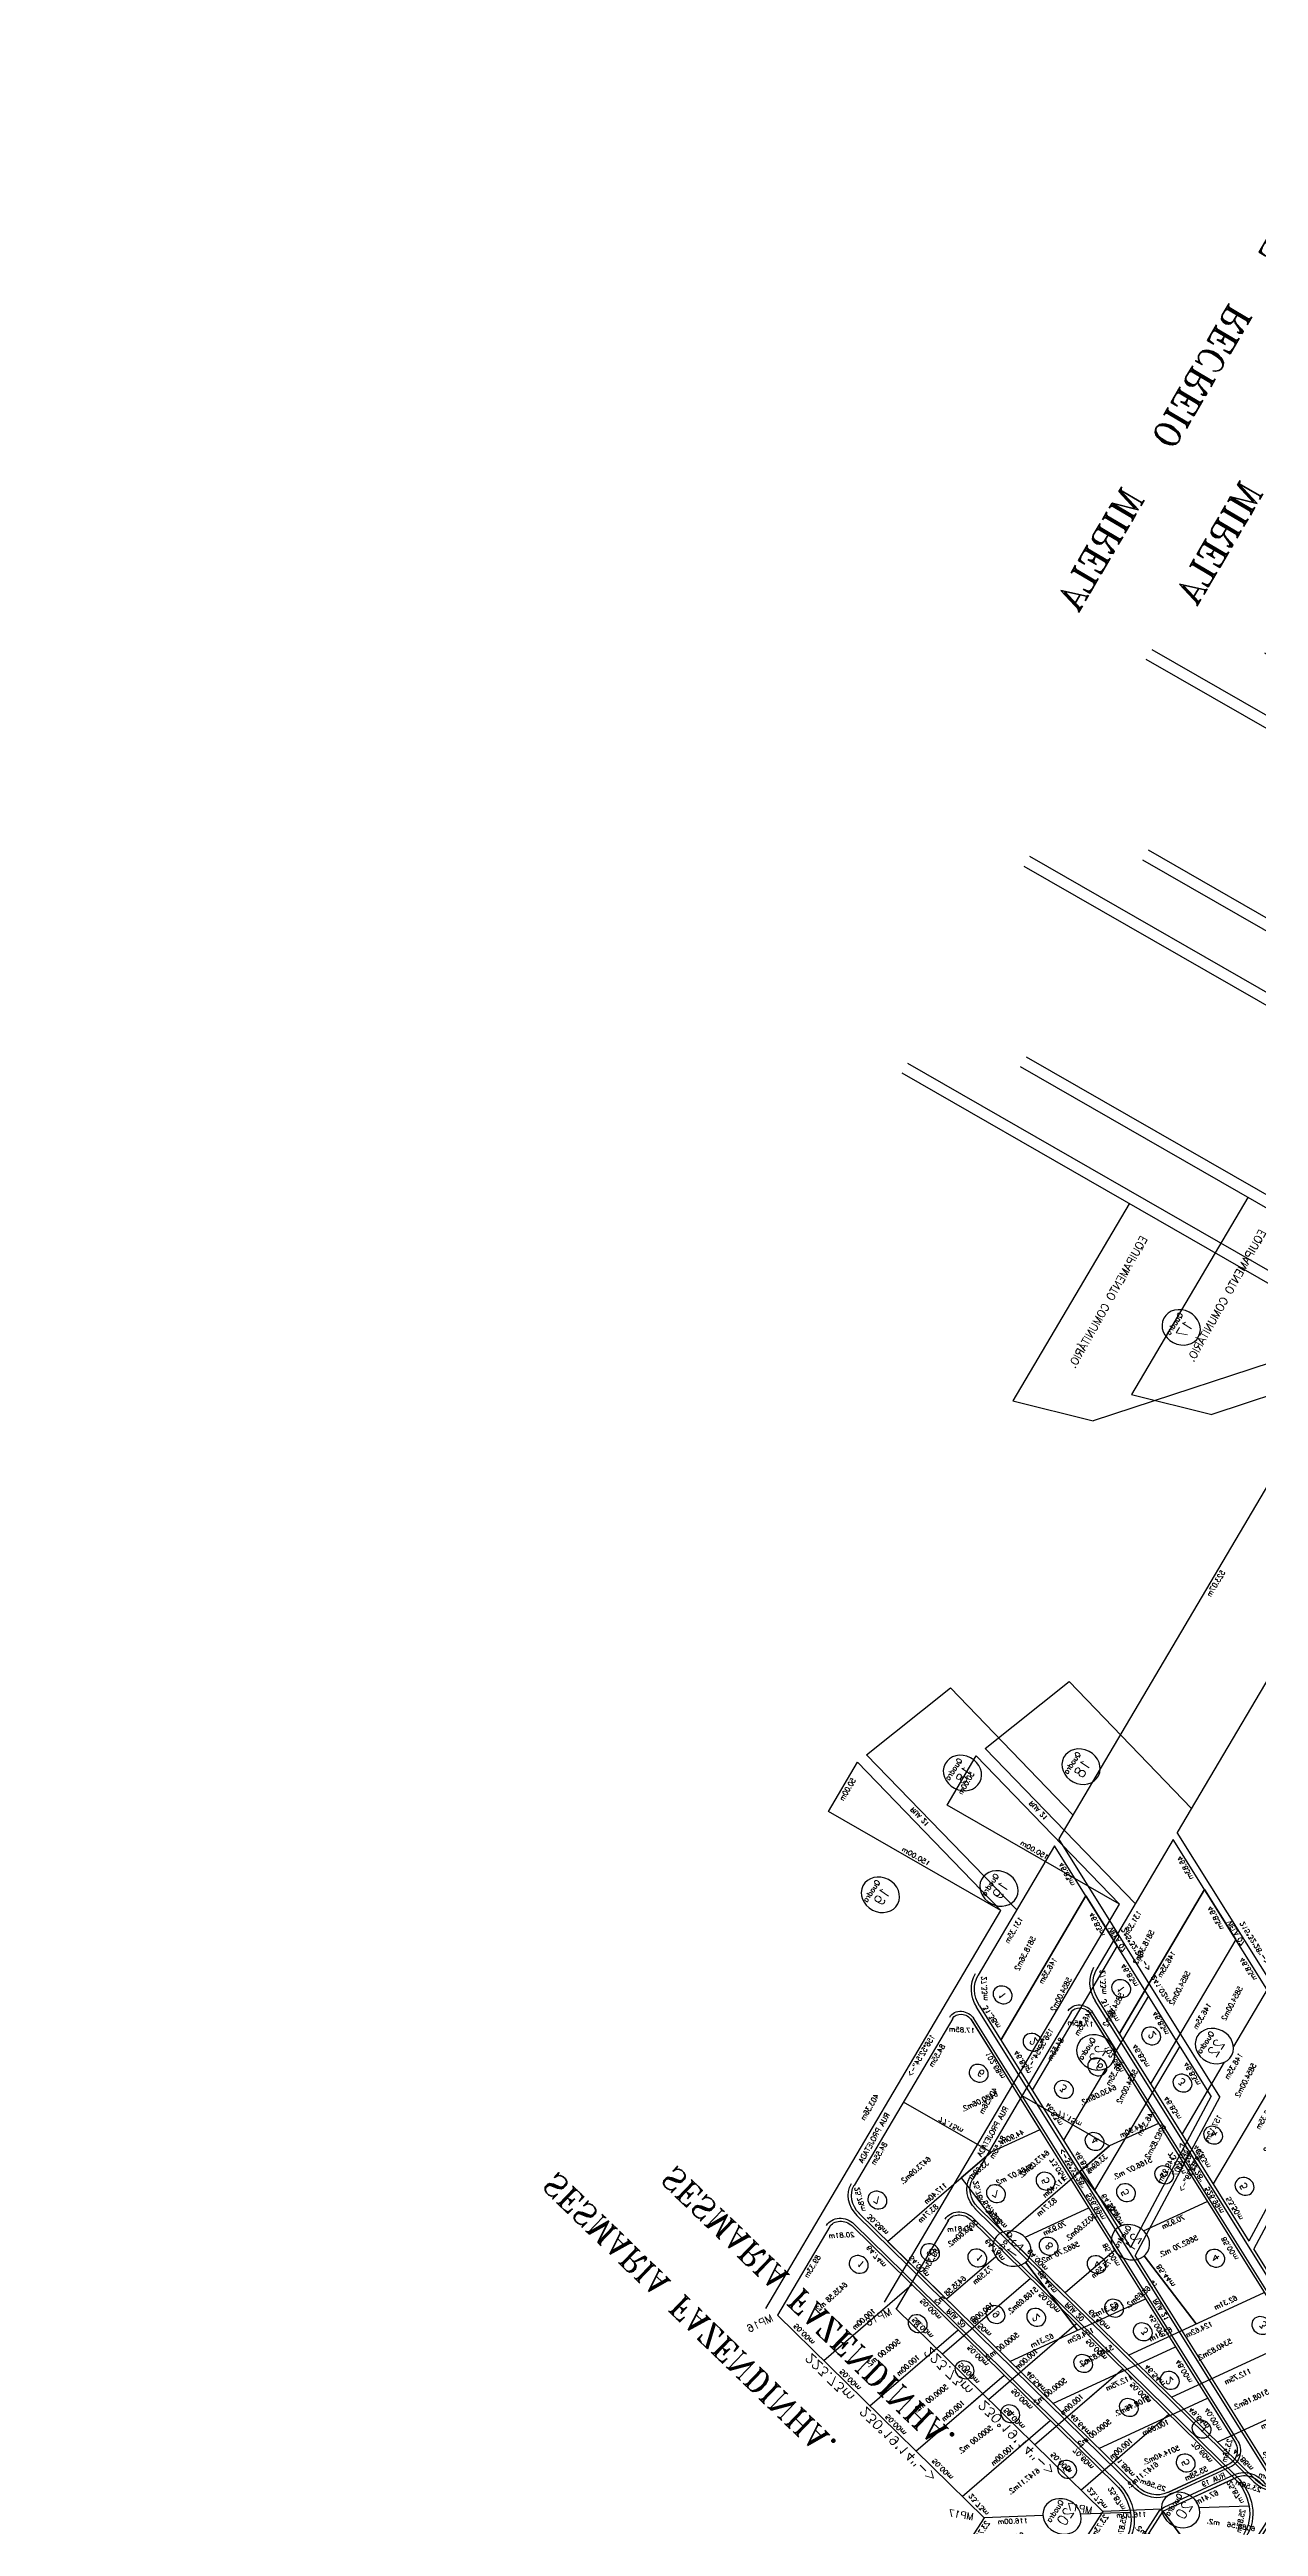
# Model space of a CAD drawing. Extents: x -23785941 to 8798891, y -8418521 to 21897894.
# Drawn here: x 2892797 to 3147011, y 4804514 to 5325285 of the extents above; entities that cross this region are included whole.
import ezdxf
from ezdxf.enums import TextEntityAlignment as Align

# ---------------------------------------------------------------- set-up
doc = ezdxf.new("R2010")
doc.units = 0
doc.header["$MEASUREMENT"] = 0
doc.header["$PDMODE"] = 34
doc.header["$PDSIZE"] = 1
doc.layers.get('0').update_dxf_attribs({"linetype": 'CONTINUOUS'})
for name, color, linetype in [('CALCADA', 3, 'CONTINUOUS'), ('LT', 6, 'CONTINUOUS'), ('REG60_100', 2, 'CONTINUOUS'), ('RUA', 1, 'CONTINUOUS'), ('TER_POLI', 5, 'CONTINUOUS'), ('VIEWPORT', 7, 'CONTINUOUS')]:
    doc.layers.add(name, color=color, linetype=linetype)
doc.styles.add('10MM', font='romans.shx', dxfattribs={"height": 40})
doc.styles.add('1_5MM', font='romans.shx', dxfattribs={"height": 6})
doc.styles.add('1MM', font='romans.shx', dxfattribs={"height": 4})
doc.styles.add('2MM', font='romans.shx', dxfattribs={"height": 8})
doc.styles.add('5MM', font='romans.shx', dxfattribs={"height": 20})

# ---------------------------------------------------------------- blocks, each defined once
blk = doc.blocks.new('A$C3D774E76')
for p, q in [((-24836.9, -1870.9), (-24855.2, -1471.3)), ((-24826.9, -1870.5), (-24845.2, -1470.9)), ((-25256.9, -1880.1), (-25274.7, -1490.5)), ((-25246.9, -1879.6), (-25264.7, -1490)), ((-25047.1, -1870.5), (-25064.9, -1480.9)), ((-25037.2, -1870.1), (-25054.9, -1480.5)), ((-24836, -1670.7), (-24636.2, -1661.6)), ((-24636.2, -1661.6), (-24653.4, -1722.9)), ((-24302.7, -1687.5), (-24388.6, -1720.6)), ((-24243.2, -1843.8), (-24302.7, -1687.5)), ((-24243.4, -1681.7), (-24293.4, -1684)), ((-24236.5, -1833.3), (-24293.4, -1684)), ((-24236.5, -1833.3), (-24243.4, -1681.7)), ((-24826.9, -1870.5), (-24653.4, -1722.9)), ((-24339.5, -1848.2), (-24388.6, -1720.6)), ((-23832.9, -1814.9), (-24236.5, -1833.3)), ((-24180.7, -2047.1), (-24315.4, -1847.1)), ((-24308.3, -1846.8), (-24177, -1840.8)), ((-24177.5, -2041.1), (-24308.3, -1846.8)), ((-24048.6, -1834.9), (-24048.6, -1834.9)), ((-24048.6, -1834.9), (-24048.6, -1834.9)), ((-24048.6, -1834.9), (-24045, -1912)), ((-23944.3, -1844.2), (-23845, -2129.9)), ((-23931.7, -1844), (-23838, -2113.5)), ((-24153.9, -1852.4), (-24027.5, -2039.9)), ((-24139.8, -1851.7), (-24082.3, -1937.1)), ((-24139.7, -1851.9), (-23919.7, -2178.6)), ((-24139.7, -1851.9), (-24119.1, -1882.4)), ((-24282.2, -1885.6), (-24136, -1879)), ((-24136, -1879), (-24282.2, -1885.6)), ((-24282.2, -1885.6), (-24256, -1924.5)), ((-23934.1, -1873.5), (-24013.2, -1900.9)), ((-23912.1, -1936.8), (-23934.1, -1873.5)), ((-23816, -1872.3), (-23910.4, -1905.1)), ((-24013.2, -1900.9), (-24045, -1912)), ((-24045, -1912), (-24013.2, -1900.9)), ((-24013.2, -1900.9), (-23987.9, -1948.1)), ((-24256, -1924.5), (-24109.8, -1917.8)), ((-24256, -1924.5), (-24109.8, -1917.8)), ((-24082.3, -1937.1), (-24045, -1912)), ((-23799.5, -1919.5), (-23894, -1952.4)), ((-23966, -1952.2), (-23913.1, -1933.9)), ((-24229.9, -1963.3), (-24172.1, -1960.7)), ((-24156.3, -1960), (-24083.7, -1956.7)), ((-23993, -1965), (-24041.5, -1997.7)), ((-23993, -1965), (-24041.5, -1997.7)), ((-23942.2, -2033.3), (-23973.9, -1974.2)), ((-23973.9, -1974.2), (-23942.2, -2033.3)), ((-23783.1, -1966.7), (-23877.6, -1999.6)), ((-24203.7, -2002.2), (-24057.5, -1995.5)), ((-23890.6, -1998.6), (-23994, -2068.2)), ((-23842.4, -1987.3), (-23877.6, -1999.6)), ((-23766.7, -2014), (-23861.1, -2046.8)), ((-24177.5, -2041.1), (-24027.5, -2039.9)), ((-23784.4, -2075.4), (-23758.9, -2036.4)), ((-24180.7, -2047.1), (-24023.5, -2045.9)), ((-23888.4, -2246.5), (-24023.5, -2045.9)), ((-23875.3, -2042.5), (-23968.9, -2105.5)), ((-23859, -2089.4), (-23942.1, -2145.3)), ((-23822.3, -2133.5), (-23800.7, -2100.4)), ((-23845.3, -2129), (-23845.2, -2129)), ((-23943.7, -2142.9), (-23919.7, -2178.6)), ((-23943.7, -2142.9), (-23919.7, -2178.6)), ((-23852.8, -2151.6), (-23898.9, -2182.6)), ((-23898.9, -2182.6), (-23852.8, -2151.6)), ((-23852.8, -2151.6), (-23852.8, -2151.6)), ((-23836.3, -2154.9), (-23710.5, -2144.9)), ((-23836.3, -2154.9), (-23892.4, -2192.7)), ((-23892.4, -2192.7), (-23838.4, -2156.4)), ((-23836.3, -2154.9), (-23796.1, -2227.5)), ((-23796.1, -2227.5), (-23836.1, -2155.2)), ((-23796.1, -2227.5), (-23836.1, -2155.2))]:
    blk.add_line(p, q)
at = {"color": 5}
for centre in [(-24761.3, -1749.4), (-24199.8, -1746.3), (-24327.4, -1758.8), (-24164.8, -1947.6), (-23978.8, -1960.1), (-23791.6, -2088.6)]:
    blk.add_circle(centre, 15, dxfattribs=at)
for centre in [(-23962, -1852), (-24171.7, -1864.3), (-24101.3, -1875.8), (-23904.6, -1862.1), (-24147.1, -1901.3), (-23942.6, -1906.2), (-23882.5, -1922.9), (-24123.2, -1939.1), (-24044.7, -1959.1), (-23921.1, -1972.3), (-23865.7, -1970.9), (-24095.3, -1978.2), (-24068.3, -2017.5), (-24000.7, -2023.1), (-23850.1, -2017.3), (-23967.3, -2078), (-23830.1, -2075.4), (-23940.6, -2113.4), (-23915.7, -2152.1)]:
    blk.add_circle(centre, 7.5)
for centre, radius, start, end in [((-23921.1, -1840.3), 11.2, 92.6137, 199.1748), ((-24175.9, -1867.5), 26.7, 33.9703, 92.6137), ((-24132.6, -1847.2), 8.43, 92.6161, 213.972), ((-23863.6, -2135.4), 19.5, 303.9542, 19.1748), ((-23907.3, -2170.2), 15, 213.9542, 303.9542), ((-23907.3, -2170.2), 15, 213.9542, 303.9542), ((-23884.1, -2205.1), 15, 123.9537, 213.9542), ((-23884.1, -2205.1), 15, 123.9537, 213.9542)]:
    blk.add_arc(centre, radius, start, end)
at = {"color": 0}
blk.add_arc((-23800.8, -2100.6), 39.3, 199.1748, 274.5561, dxfattribs=at)
for p in [(-23963.9, -1831.1), (-23922.1, -1829.2), (-23832.5, -1825.1), (-24177.1, -1840.8), (-24133.3, -1838.8), (-23944.2, -1844.6), (-23931.7, -1844), (-24153.8, -1852.6), (-24139.7, -1851.9), (-23758.9, -2036.4), (-23838, -2113.5)]:
    blk.add_point(p)
at = {"layer": 'CALCADA'}
for p, q in [((-23887.4, -2243.5), (-24151.7, -1851)), ((-23942.1, -1842.9), (-23842.7, -2128.9)), ((-23934, -1844.8), (-23840.3, -2114.3)), ((-23921.8, -2179.9), (-24141.7, -1853.3)), ((-23897.5, -2184.7), (-23851.4, -2153.6)), ((-23833.8, -2152.2), (-23710.7, -2142.4)), ((-23893.8, -2190.6), (-23839.8, -2154.3))]:
    blk.add_line(p, q, dxfattribs=at)
for centre, radius, start, end in [((-23963.2, -1851.2), 22.6, 19.1748, 92.6113), ((-23963.2, -1851.2), 20.1, 19.1748, 92.6113), ((-23921.1, -1840.3), 13.7, 92.6137, 199.1748), ((-24175.9, -1867.5), 29.2, 33.9703, 92.6137), ((-24132.6, -1847.2), 10.9, 92.6161, 213.972), ((-23800.8, -2100.6), 41.8, 199.1748, 274.5561), ((-23863.6, -2135.4), 22, 303.9542, 19.1748), ((-23832.9, -2164.7), 12.5, 94.5548, 123.9537), ((-23907.3, -2170.2), 17.5, 213.9542, 303.9542), ((-23884.1, -2205.1), 17.5, 123.9537, 213.9542)]:
    blk.add_arc(centre, radius, start, end, dxfattribs=at)
at = {"layer": 'RUA'}
blk.add_line((-23922.1, -1829.2), (-23921.6, -1829.1), dxfattribs=at)
at = {"layer": 'TER_POLI'}
for p, q in [((-24133.3, -1838.8), (-23963.9, -1831.1)), ((-23922.1, -1829.2), (-23832.5, -1825.1)), ((-23832.4, -1825.1), (-23758.9, -2036.4)), ((-24839.2, -1871), (-24315.4, -1847.1)), ((-23758.9, -2036.4), (-22256.1, -1916.7))]:
    blk.add_line(p, q, dxfattribs=at)
at = {"layer": 'VIEWPORT'}
for p in [(-23845, -2129.9), (-23852.8, -2151.6), (-23919.7, -2178.6), (-23897.5, -2184.7), (-23892.4, -2192.7)]:
    blk.add_point(p, dxfattribs=at)
at = {"color": 1, "style": '1MM'}
for s, rotation, p in [('156%%d52\'54"->', 2.6137, (-24091.8, -1830.5)), ('<-35%%d32\'28"  526.99m', 304.5579, (-24056.9, -1985.2))]:
    blk.add_text(s, height=4, rotation=rotation, dxfattribs=at).set_placement(p, align=Align.MIDDLE)
at = {"attachment_point": 1}
for s, insert, char_height, width, rotation, style in [('\\Fromant.shx;LOTEAMENTO SÍTIOS   DE   RECREIO   MIRELA', (-26042, -1440.5), 20, 1839.209, 2.4651, '10MM'), ('\\Fromant.shx;SESMARIA FAZENDINHA.', (-23835.7, -1619.8), 20, 524.372, 288.7584, '5MM'), ('7', (-23959.5, -1849.2), 6, 5.989, 280.483, '1_5MM'), ('1', (-24169.3, -1861), 6, 7.985, 297.0121, '1_5MM'), ('1', (-23903.3, -1860.7), 6, 7.985, 283.2107, '1_5MM'), ('6', (-24099.9, -1874.4), 6, 7.985, 283.2107, '1_5MM'), ('2', (-24146.2, -1898.4), 6, 5.989, 295.2866, '1_5MM'), ('8', (-23941.1, -1903.3), 6, 7.32, 293.2496, '1_5MM'), ('VIELA 07', (-24265.7, -1912.3), 4, 603.212, 304.8614, '1MM'), ('2', (-23879.7, -1919.9), 6, 5.989, 287.9758, '1_5MM'), ('3', (-24121.5, -1935.4), 6, 5.323, 284.6554, '1_5MM'), ('5', (-24043.8, -1955.5), 6, 5.989, 307.2444, '1_5MM'), ('4', (-24095.3, -1974.6), 6, 5.989, 304.6966, '1_5MM'), ('9', (-23919.5, -1969.8), 6, 4.658, 292.5131, '1_5MM'), ('3', (-23864.9, -1969), 6, 5.323, 289.8365, '1_5MM'), ('5', (-24066.6, -2013.5), 6, 5.989, 303.1371, '1_5MM'), ('4', (-23849.2, -2014), 6, 5.989, 299.4921, '1_5MM'), ('4', (-23999.8, -2019.8), 6, 5.989, 299.4921, '1_5MM'), ('3', (-23966.5, -2076), 6, 5.323, 289.8365, '1_5MM'), ('5', (-23829.2, -2071.7), 6, 5.989, 307.2444, '1_5MM'), ('2', (-23937.8, -2110.4), 6, 5.989, 287.9758, '1_5MM'), ('1', (-23914.3, -2150.7), 6, 7.985, 283.2107, '1_5MM')]:
    blk.add_mtext(s, dxfattribs=dict(at, insert=insert, char_height=char_height, width=width, rotation=rotation, style=style))
at = {"color": 1, "char_height": 4, "attachment_point": 1, "rotation": 5.0339, "style": '1MM'}
for insert in [(-24210.2, -1737.9), (-24772.4, -1742.4), (-24337.8, -1750.4), (-24175.2, -1939.2), (-23991.2, -1951.7), (-23803.9, -2080.9)]:
    blk.add_mtext('Quadra', dxfattribs=dict(at, insert=insert))
at = {"color": 1, "attachment_point": 1}
for s, insert, char_height, width, rotation, style in [('17', (-24769.5, -1749.2), 8, 20.682, 5.0339, '2MM'), ('18', (-24334.9, -1757.2), 8, 20.682, 5.0339, '2MM'), ('19', (-24207.4, -1744.7), 8, 20.682, 5.0339, '2MM'), ('MP16', (-23830.6, -1820), 6, 114.422, 32.602, '1_5MM'), ('22', (-24172.3, -1946), 8, 20.682, 5.0339, '2MM'), ('21', (-23988.3, -1958.5), 8, 20.682, 5.0339, '2MM'), ('MP17', (-23758.3, -2028.1), 6, 197.378, 69.4954, '1_5MM'), ('20', (-23801.1, -2087.6), 8, 20.682, 5.0339, '2MM')]:
    blk.add_mtext(s, dxfattribs=dict(at, insert=insert, char_height=char_height, width=width, rotation=rotation, style=style))
at = {"insert": (-24127.8, -2042.1), "char_height": 4, "width": 603.212, "attachment_point": 1, "style": '1MM'}
blk.add_mtext('VIELA 07', dxfattribs=at)
at = {"layer": 'LT', "insert": (-24816.6, -1689.5), "char_height": 6, "width": 664.18, "attachment_point": 1, "rotation": 1.4413, "style": '1_5MM'}
blk.add_mtext('\\Fromant.shx;EQUIPAMENTO COMUNITÁRIO.', dxfattribs=at)
at = {"layer": 'REG60_100', "style": '1MM'}
for s, rotation, p in [('50.00m', 2.6137, (-24268.2, -1686.8)), ('150.00m', 92.6137, (-24244, -1756.8)), ('403.36m', 2.6137, (-24031, -1813.9)), ('20.81m', 55.8942, (-23920.4, -1840.3)), ('89.33m', 2.622, (-23884.3, -1831.4)), ('131.35m', 2.6098, (-24226.5, -1848.9)), ('27.33m', 332.7821, (-24169.1, -1849.8)), ('17.85m', 63.354, (-24128.2, -1849.3)), ('84.55m', 2.6137, (-24098.1, -1841.2)), ('84.55m', 2.6137, (-23998.7, -1836.7)), ('25.78m', 320.6943, (-23955.4, -1840.1)), ('30.58m', 289.1748, (-23943.1, -1860.9)), ('50.00m', 290.3451, (-23828.4, -1849.9)), ('523.07m', 2.6136, (-24576.9, -1863.2)), ('46.83m', 308.1949, (-24291, -1865.2)), ('31.38m', 301.9783, (-24150.1, -1864.8)), ('77.15m', 271.6736, (-24050, -1875.2)), ('64.74m', 295.8264, (-23917.8, -1871.2)), ('146.35m', 2.6137, (-24208.9, -1886.3)), ('102.68m', 303.9542, (-24113.8, -1884.3)), ('117.40m', 19.1748, (-23990.9, -1889)), ('83.71m', 19.1748, (-23972.3, -1891)), ('100.00m', 19.1748, (-23864.5, -1884.9)), ('50.00m', 290.3451, (-23811.7, -1897.2)), ('46.83m', 308.1877, (-24264.4, -1903.4)), ('46.83m', 304.8939, (-24127.4, -1901.6)), ('33.69m', 19.1748, (-24026.7, -1909.8)), ('64.00m', 293.3637, (-23927.4, -1903.6)), ('146.35m', 2.6098, (-24183.2, -1928.7)), ('44.90m', 33.9515, (-24065.9, -1921.2)), ('64.79m', 299.5097, (-23999.5, -1933.6)), ('50.00m', 290.3451, (-23899, -1926.7)), ('100.00m', 19.1748, (-23846.5, -1931.1)), ('46.83m', 303.9542, (-24238.1, -1943.4)), ('46.83m', 303.9135, (-24099.9, -1941.3)), ('50.00m', 290.3451, (-23795.2, -1943.9)), ('73.05m', 303.0296, (-24058.9, -1963.8)), ('73.59m', 19.1748, (-23946.5, -1949.7)), ('68.50m', 288.9595, (-23906, -1966.4)), ('46.83m', 306.9326, (-24213.6, -1981.4)), ('146.35m', 2.6098, (-24157.1, -1967.6)), ('46.83m', 304.3785, (-24074.1, -1978.3)), ('70.93m', 33.9542, (-24012.1, -1981.9)), ('50.00m', 290.3451, (-23881.9, -1975.1)), ('100.00m', 19.1748, (-23829.5, -1977.7)), ('50.00m', 290.3451, (-23779.8, -1991.2)), ('85.44m', 298.9233, (-23967.1, -1996)), ('46.83m', 305.6514, (-24187.1, -2020.4)), ('146.35m', 2.6098, (-24130.9, -2006.4)), ('53.50m', 304.8233, (-24047, -2018.7)), ('85.00m', 303.9542, (-24014.1, -2029.7)), ('62.31m', 33.9542, (-23920, -2013.1)), ('46.54m', 292.8699, (-23885.5, -2023.7)), ('50.00m', 290.3451, (-23866.1, -2020.2)), ('23.73m', 294.3742, (-23766.9, -2028.1)), ('149.93m', 0.4345, (-24102.6, -2036.5)), ('62.31m', 33.9542, (-23970.7, -2045.8)), ('124.62m', 33.9542, (-23939.3, -2037.4)), ('100.00m', 19.1748, (-23815.2, -2026.6)), ('23.73m', 4.5548, (-23746.8, -2039.4)), ('116.00m', 56.9781, (-23768.1, -2057.2)), ('45.00m', 304.8432, (-23977.6, -2085.6)), ('112.75m', 33.9542, (-23918.5, -2080.1)), ('49.64m', 291.9037, (-23870.2, -2068.6)), ('70.60m', 291.8403, (-23844.9, -2082.7)), ('48.00m', 305.3877, (-23953.2, -2120)), ('100.09m', 33.9542, (-23898.5, -2120.5)), ('41.88m', 292.7146, (-23855.7, -2113.1)), ('25.87m', 303.6571, (-23827.4, -2119.4)), ('25.56m', 80.3189, (-23852.8, -2139)), ('25.87m', 345.3273, (-23807.2, -2133)), ('40.00m', 303.9542, (-23927.7, -2156.7)), ('55.58m', 33.0906, (-23879.2, -2164.2)), ('23.56m', 348.9542, (-23909.2, -2176.8)), ('67.41m', 33.9537, (-23865.1, -2179.8)), ('23.56m', 78.954, (-23890.5, -2203.9))]:
    blk.add_text(s, height=4, rotation=rotation, dxfattribs=at).set_placement(p, align=Align.MIDDLE)
for s, rotation, p in [('6435.58 m2.', 18.1213, (-23866.8, -1857.9)), (' 6473.09m2.', 19.3887, (-24000.5, -1870.6)), ('6430.06m2.', 34.1971, (-24077.9, -1888.8)), ('5000.00 m2.', 22.0702, (-23844.5, -1912.7)), ('5166.07 m2.', 33.438, (-24034.9, -1937.9)), ('5033.60m2.', 19.3887, (-23969.2, -1924.1)), ('5000.00 m2.', 22.0702, (-23828.6, -1961.1)), ('5168.69m2.', 19.3887, (-23941.6, -1988.6)), ('5662.70 m2.', 33.438, (-23993.2, -1996.4)), ('5000.00 m2.', 22.0702, (-23814.6, -2005.7)), ('5340.82m2.', 30.7091, (-23927.8, -2057.4)), ('6147.11m2.', 22.0702, (-23801.9, -2053.2)), ('6147.11m2.', 100.1052, (-23755.1, -2079.3)), ('5108.16m2.', 33.438, (-23903.6, -2099.5)), ('5014.40m2.', 36.1032, (-23877.2, -2136.4)), ('6088.56  m2.', 69.4954, (-23850.3, -2206.9))]:
    blk.add_text(s, height=4, rotation=rotation, dxfattribs=at).set_placement(p, align=Align.BOTTOM_CENTER)
for s, p in [('5818.36m2', (-24212.9, -1868)), ('5854.00m2', (-24195.7, -1906.8)), ('5854.00m2', (-24205, -1947.6)), ('5854.00m2', (-24151, -1984)), ('6262.85m2', (-24119.9, -2022.6))]:
    blk.add_text(s, height=4, dxfattribs=at).set_placement(p, align=Align.BOTTOM_CENTER)
at = {"layer": 'RUA'}
for s, height, rotation, style, p in [('223.73m  230%%d19\'14"-> ', 8, 289.1748, '2MM', (-23789.6, -1927.3)), ('215%%d32\'28"->  241.02m', 4, 303.9542, '1MM', (-24252.6, -1950.8)), ('157.12m', 4, 0.4344, '1MM', (-24153.7, -2053.6)), ('159%%d03\'39"->', 4, 0.4345, '1MM', (-24112.2, -2053.9))]:
    blk.add_text(s, height=height, rotation=rotation, dxfattribs=dict(at, style=style)).set_placement(p, align=Align.MIDDLE)
at = {"layer": 'RUA', "char_height": 4, "attachment_point": 1}
for s, insert, width, rotation, style in [('RUA 21', (-24277.5, -1736.4), 808.839, 290.9526, '1_5MM'), ('\\Fromant.shx;RUA PROJETADA', (-24033.5, -1826.4), 371.858, 1.4695, '1MM'), ('RUA 20', (-23903.4, -1937.9), 808.839, 289.6504, '1_5MM'), ('RUA 21', (-23995.4, -2073.7), 808.839, 304.5642, '1_5MM'), ('RUA 19', (-23891.1, -2182.5), 808.839, 35.0197, '1_5MM')]:
    blk.add_mtext(s, dxfattribs=dict(at, insert=insert, width=width, rotation=rotation, style=style))

msp = doc.modelspace()

# ---------------------------------------------------------------- block references
at = {"linetype": 'Continuous', "xscale": 240.4782668173248, "yscale": -275.6364145158877, "zscale": 240.4782668173248, "rotation": 242.429606072689}
for p in [(-52668, 1427), (-27732, 2762)]:
    msp.add_blockref('A$C3D774E76', p, dxfattribs=at)

doc.saveas('drawing.dxf')
